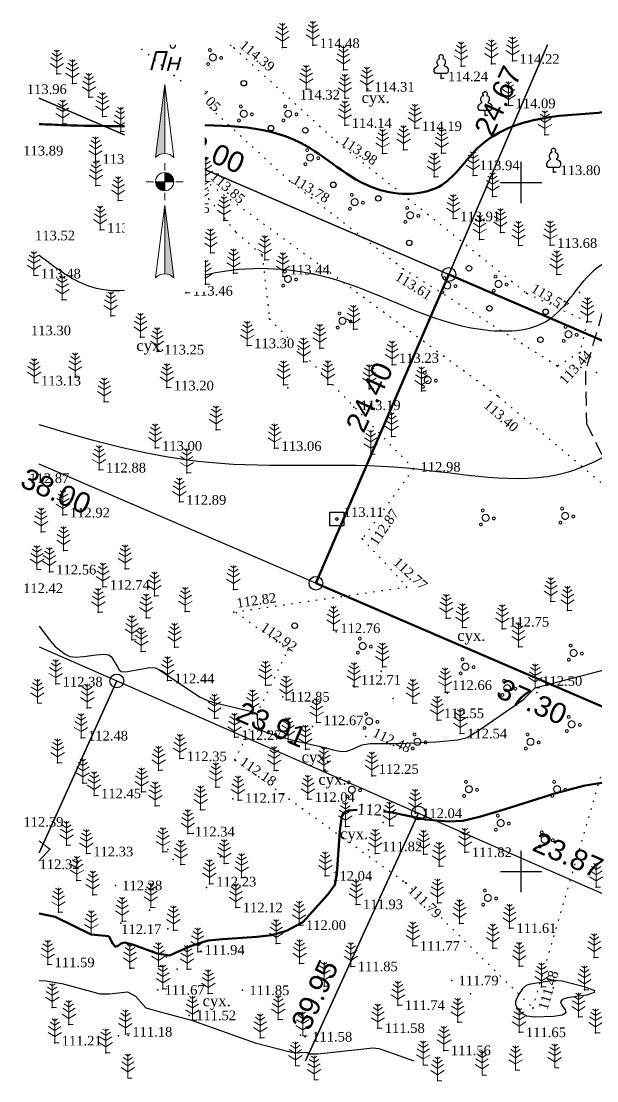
# Model space of a CAD drawing. Header units: millimetres. Extents: x 5405464 to 5405572, y 5524835 to 5524914.
# Drawn here: x 5405463.7 to 5405505.5, y 5524834.8 to 5524911.7 of the extents above; entities that cross this region are included whole.
import ezdxf
from ezdxf.enums import TextEntityAlignment as Align

# ---------------------------------------------------------------- set-up
doc = ezdxf.new("R2010")
doc.units = ezdxf.units.MM
doc.set_wipeout_variables(frame=1)
for name, pattern in [('DASHEDX2', [1.5, 1, -0.5]), ('HIDDEN', [0.5, 0, -0.5]), ('суцільна', [50, 50, 0])]:
    doc.linetypes.add(name, pattern=pattern)
for name, color, linetype, lineweight in [('#Лист (текст_ПН)', 250, 'Continuous', 0), ('#Штамп', 250, 'Continuous', 0), ('11900000', 1, 'Continuous', 30), ('Контур', 7, 'HIDDEN', 30), ('рельеф', 7, 'Continuous', 0), ('ТОЧКИ', 7, 'Continuous', 30), ('усл. знак', 7, 'суцільна', 20)]:
    doc.layers.add(name, color=color, linetype=linetype, lineweight=lineweight)
for name, color, linetype in [('SC007', 7, 'Continuous'), ('вис_1_1', 170, 'Continuous'), ('горизонт_1', 12, 'Continuous'), ('горизонтали', 42, 'Continuous'), ('дороги', 7, 'Continuous'), ('Ділянки_Межі', 10, 'Continuous'), ('надписи', 7, 'Continuous'), ('отметки', 7, 'Continuous'), ('промеры', 185, 'Continuous'), ('Растительность', 7, 'Continuous')]:
    doc.layers.add(name, color=color, linetype=linetype)
doc.styles.get("Standard").update_dxf_attribs({"font": 'arial.ttf'})
doc.styles.add('times', font='times.ttf')
doc.styles.add('Мой_Топо', font='isocpeui.ttf')
doc.linetypes.add('канава 0', pattern='A,0.9,0,["|",Standard,S=0.25,R=0,X=0,Y=0],0.1', length=1)

# ---------------------------------------------------------------- blocks, each defined once
blk = doc.blocks.new('A$C2ACB5305')
at = {"layer": 'Растительность'}
blk.add_lwpolyline([(0.2, 0), (0.2, 0), (0, 0), (0, 0.35), (-0.4, 0.35), (-0.5, 0.5), (-0.5, 0.65), (-0.4, 0.8), (-0.3, 0.9), (-0.2, 0.95), (-0.25, 1), (-0.3, 1.1), (-0.3, 1.25), (-0.25, 1.35), (-0.15, 1.45), (-0.1, 1.45), (-0.15, 1.55), (-0.15, 1.65), (-0.05, 1.75), (0.05, 1.75), (0.15, 1.65), (0.15, 1.55), (0.1, 1.45), (0.25, 1.4), (0.3, 1.3), (0.3, 1.1), (0.25, 1), (0.2, 0.95), (0.4, 0.85), (0.5, 0.7), (0.5, 0.5), (0.45, 0.4), (0.4, 0.35), (0, 0.35)], dxfattribs=at)
blk = doc.blocks.new('A$C51FE15A3')
at = {"layer": 'Растительность', "color": 94, "lineweight": 0}
for points in [[(-0.201, 1.726), (0, 1.584), (0.201, 1.726)], [(0, 1.75), (0, 0), (0.319, 0)], [(-0.447, 1.172), (0, 0.895), (0.447, 1.172)], [(-0.343, 1.489), (0, 1.267), (0.343, 1.489)], [(-0.493, 0.753), (0, 0.444), (0.493, 0.753)]]:
    blk.add_lwpolyline(points, dxfattribs=at)
blk = doc.blocks.new('A$C72385B22')
at = {"layer": 'усл. знак'}
for centre, radius in [((0, 0), 0.625), ((-0.02, 1.49), 0.25), ((-1.29, -0.64), 0.25), ((1.28, -0.76), 0.25)]:
    blk.add_circle(centre, radius, dxfattribs=at)
blk = doc.blocks.new('SYMBOL902')
at = {"layer": 'SC007'}
blk.add_lwpolyline([(-1.25, -1.25), (-1.25, 1.25), (1.25, 1.25), (1.25, -1.25)], close=True, dxfattribs=at)
blk.add_circle((0, 0), 0.25, dxfattribs=at)
blk = doc.blocks.new('*U6')
at = {"color": 0}
for points in [[(-0.113, 0), (-0.109, -0.029), (-0.097, -0.056)], [(-0.113, 0), (-0.097, -0.056), (0, 0)], [(-0.097, -0.056), (0, -0.113), (0, 0)], [(-0.097, -0.056), (-0.08, -0.08), (-0.056, -0.097)], [(-0.097, -0.056), (-0.056, -0.097), (0, -0.113)], [(-0.056, -0.097), (-0.029, -0.109), (0, -0.113)]]:
    blk.add_solid(points, dxfattribs=at)
blk = doc.blocks.new('*U7')
at = {"color": 0}
for points in [[(0, 0), (0.097, 0.056), (0, 0.113)], [(0.097, 0.056), (0.029, 0.109), (0, 0.113)], [(0, 0), (0.113, 0), (0.097, 0.056)], [(0.097, 0.056), (0.056, 0.097), (0.029, 0.109)], [(0.097, 0.056), (0.08, 0.08), (0.056, 0.097)], [(0.113, 0), (0.109, 0.029), (0.097, 0.056)]]:
    blk.add_solid(points, dxfattribs=at)
blk = doc.blocks.new('*U8')
at = {"color": 0}
for points in [[(0, -1.136), (0.021, -1.138), (0, -0.288)], [(0.021, -1.138), (0.042, -1.142), (0, -0.288)], [(0.042, -1.142), (0.062, -1.15), (0, -0.288)], [(0.062, -1.15), (0.081, -1.16), (0, -0.288)], [(0.081, -1.16), (0.098, -1.173), (0, -0.288)], [(0.098, -1.173), (0.113, -1.188), (0, -0.288)]]:
    blk.add_solid(points, dxfattribs=at)
blk = doc.blocks.new('*U9')
at = {"color": 0}
for points in [[(-0.113, 0.297), (-0.098, 0.312), (0, 1.197)], [(-0.098, 0.312), (-0.081, 0.325), (0, 1.197)], [(-0.081, 0.325), (-0.062, 0.335), (0, 1.197)], [(-0.062, 0.335), (-0.042, 0.343), (0, 1.197)], [(-0.042, 0.343), (-0.021, 0.347), (0, 1.197)], [(-0.021, 0.347), (0, 0.349), (0, 1.197)]]:
    blk.add_solid(points, dxfattribs=at)
blk = doc.blocks.new('#Північ')
at = {"color": 7}
blk.add_wipeout([(-2.901, 10.635), (2.901, 10.635), (2.901, -7.981), (-2.901, -7.981)], dxfattribs=at).dxf.layer = '#Лист (текст_ПН)'
at = {"layer": '#Лист (текст_ПН)'}
for p, q in [((-0.663, 1.748), (0, 7.043)), ((0, 7.043), (0, 2.052)), ((0, 7.043), (0.663, 1.748)), ((0, 1.337), (0, 0.807)), ((-1.337, 0), (-0.807, 0)), ((-0.662, 0), (0.662, 0)), ((0, 0.662), (0, -0.662)), ((1.337, 0), (0.807, 0)), ((0, -1.337), (0, -0.807)), ((-0.663, -6.99), (0, -1.695)), ((0, -1.695), (0.663, -6.99)), ((0, -1.695), (0, -6.686))]:
    blk.add_line(p, q, dxfattribs=at)
at = {"layer": '#Лист (текст_ПН)', "flags": 128}
for points in [[(0, 7.043), (-0.663, 1.748, -0.218585), (0, 2.052)], [(0, 0), (-0.662, 0, 0.414214), (0, -0.662)]]:
    blk.add_lwpolyline(points, format="xyb", close=True, dxfattribs=at)
at = {"layer": '#Лист (текст_ПН)'}
blk.add_circle((0, 0), 0.662, dxfattribs=at)
for centre in [(0, 1.178), (0, -7.56)]:
    blk.add_arc(centre, 0.874, 40.67981, 139.32019, dxfattribs=at)
at = {"layer": '#Лист (текст_ПН)', "xscale": 5.883850111352785, "yscale": 5.883850111352785, "zscale": 5.883850111352785}
for name in ['*U9', '*U6', '*U7', '*U8']:
    blk.add_blockref(name, (0, 0), dxfattribs=at)
at = {"layer": '#Лист (текст_ПН)', "style": 'Мой_Топо'}
blk.add_text('Пн', height=1.4, dxfattribs=at).set_placement((-1.217, 8.077))

msp = doc.modelspace()

# ---------------------------------------------------------------- linework, layer by layer
at = {"layer": '11900000', "color": 7}
for points in [[(5405500, 5524898.5, 0), (5405500, 5524901.5, 0)], [(5405500, 5524898.5, 0), (5405500, 5524901.5, 0)], [(5405498.5, 5524900, 0), (5405501.5, 5524900, 0)], [(5405498.5, 5524900, 0), (5405501.5, 5524900, 0)], [(5405500, 5524848.5, 0), (5405500, 5524851.5, 0)], [(5405500, 5524848.5, 0), (5405500, 5524851.5, 0)], [(5405498.5, 5524850, 0), (5405501.5, 5524850, 0)], [(5405498.5, 5524850, 0), (5405501.5, 5524850, 0)]]:
    msp.add_polyline3d(points, dxfattribs=at)
at = {"layer": 'вис_1_1', "color": 7}
for p in [(5405486.57, 5524867.39, 112.87), (5405483.07, 5524866.06, 112.92), (5405489.85, 5524864.54, 112.81), (5405487.8, 5524863.47, 112.78), (5405482.69, 5524862.68, 112.85), (5405490.7, 5524862.56, 112.73), (5405494.63, 5524862.94, 112.69), (5405501.15, 5524862.99, 112.49), (5405493.92, 5524861.44, 112.65), (5405484.85, 5524860.51, 112.69), (5405483.28, 5524859.41, 112.48), (5405495.58, 5524860.01, 112.54), (5405479.22, 5524858.09, 112.18), (5405482.24, 5524857.32, 112.19), (5405485.74, 5524857.38, 112.26), (5405489.22, 5524856.94, 112.34), (5405479.06, 5524855.27, 112.26), (5405484.48, 5524855.26, 112.11), (5405492.31, 5524854.22, 112.04), (5405489.99, 5524853.56, 111.88), (5405476.19, 5524852.75, 112.4), (5405474.34, 5524851.6, 112.36), (5405478.17, 5524851.05, 112.38), (5405488.93, 5524851.56, 111.9), (5405492.91, 5524851.25, 111.73), (5405495.92, 5524851.39, 111.82), (5405474.75, 5524850.86, 112.38), (5405494.04, 5524850.38, 111.65), (5405479.71, 5524849.55, 112.29), (5405485.78, 5524849.68, 112.04), (5405470.54, 5524848.98, 112.28), (5405477.15, 5524848.84, 112.3), (5405491.62, 5524849.17, 111.79), (5405505.45, 5524848.86, 111.61), (5405473.03, 5524847.19, 112.14), (5405479.29, 5524847.38, 112.12), (5405488.02, 5524847.61, 111.93), (5405493.92, 5524847.72, 111.79), (5405470.94, 5524846.24, 112.18), (5405474.36, 5524845.82, 112.11), (5405483.88, 5524846.1, 112), (5405495.53, 5524846.21, 111.83), (5405499.16, 5524845.88, 111.61), (5405482.22, 5524844.77, 111.97), (5405476.75, 5524844.2, 111.95), (5405492.15, 5524844.59, 111.77), (5405497.95, 5524844.44, 111.62), (5405474.25, 5524843.79, 112), (5405483.92, 5524843.31, 111.85), (5405505.31, 5524843.75, 111.56), (5405471.67, 5524842.97, 111.72), (5405475.02, 5524842.9, 111.91), (5405487.64, 5524843.1, 111.85), (5405499.86, 5524843.12, 111.59), (5405494.96, 5524842.08, 111.79), (5405473.62, 5524841.4, 111.67), (5405479.77, 5524841.37, 111.85), (5405485.69, 5524841.66, 111.81), (5405496.32, 5524841.12, 111.76), (5405501.49, 5524841.62, 111.48), (5405504.6, 5524841.4, 111.49), (5405491.06, 5524840.29, 111.74), (5405475.9, 5524839.55, 111.52), (5405500.86, 5524840.08, 111.38), (5405504.17, 5524839.44, 111.53), (5405482.37, 5524839.25, 111.69), (5405489.6, 5524838.63, 111.58), (5405495.4, 5524839.05, 111.7), (5405471.46, 5524838.09, 111.26), (5405481.06, 5524837.92, 111.55), (5405483.99, 5524838.12, 111.61), (5405484.33, 5524838, 111.58), (5405499.85, 5524838.32, 111.65), (5405505.41, 5524838.28, 111.54), (5405494.4, 5524837.01, 111.56)]:
    msp.add_point(p, dxfattribs=at)
at = {"layer": 'горизонт_1', "color": 32}
msp.add_polyline3d([(5405480.84, 5524861.432, 112.5), (5405480.87, 5524860.69, 112.5), (5405480.97, 5524860.43, 112.5), (5405481.23, 5524860.21, 112.5), (5405481.83, 5524859.98, 112.5), (5405483.48, 5524859.5, 112.5), (5405485.35, 5524859.08, 112.5), (5405486.46, 5524858.8, 112.5), (5405486.95, 5524858.71, 112.5), (5405487.34, 5524858.74, 112.5), (5405487.75, 5524858.88, 112.5), (5405488.45, 5524859.19, 112.5), (5405489.05, 5524859.29, 112.5), (5405491.14, 5524859.29, 112.5), (5405493.83, 5524859.41, 112.5), (5405495.4, 5524859.56, 112.5), (5405496.08, 5524859.72, 112.5), (5405496.91, 5524860.22, 112.5), (5405500.17, 5524862.49, 112.5), (5405501.03, 5524863.32, 112.5)], dxfattribs=at)
msp.add_polyline3d([(5405499.77, 5524840.03, 111.5), (5405499.62, 5524840.3, 111.5), (5405499.61, 5524840.58, 111.5), (5405499.76, 5524840.92, 111.5), (5405500.16, 5524841.52, 111.5), (5405500.4, 5524841.74, 111.5), (5405500.7, 5524841.84, 111.5), (5405501.6, 5524841.99, 111.5), (5405502.35, 5524842.11, 111.5), (5405502.98, 5524842.05, 111.5), (5405504.57, 5524841.64, 111.5), (5405505.32, 5524841.35, 111.5), (5405505.31, 5524841.22, 111.5), (5405504.77, 5524841.01, 111.5), (5405504.36, 5524840.98, 111.5), (5405503.38, 5524840.82, 111.5), (5405502.98, 5524840.69, 111.5), (5405502.87, 5524840.53, 111.5), (5405502.96, 5524840.29, 111.5), (5405503.21, 5524839.95, 111.5), (5405503.25, 5524839.73, 111.5), (5405503, 5524839.57, 111.5), (5405502.36, 5524839.47, 111.5), (5405501, 5524839.41, 111.5), (5405500.41, 5524839.49, 111.5), (5405500.08, 5524839.69, 111.5), (5405499.77, 5524840.03, 111.5)], close=True, dxfattribs=at)
at = {"layer": 'горизонтали', "color": 32}
for points in [[(5405465.017, 5524867.805, 112.5), (5405465.837, 5524866.712, 112.5), (5405466.177, 5524866.322, 112.5), (5405466.897, 5524865.762, 112.5), (5405467.227, 5524865.612, 112.5), (5405467.667, 5524865.552, 112.5), (5405468.227, 5524865.592, 112.5), (5405469.157, 5524865.732, 112.5), (5405469.687, 5524865.772, 112.5), (5405470.047, 5524865.732, 112.5), (5405470.247, 5524865.602, 112.5), (5405470.707, 5524864.852, 112.5), (5405470.807, 5524864.622, 112.5), (5405470.957, 5524864.512, 112.5), (5405471.267, 5524864.492, 112.5), (5405473.047, 5524864.812, 112.5), (5405473.427, 5524864.782, 112.5), (5405473.707, 5524864.662, 112.5), (5405476.147, 5524863.002, 112.5), (5405476.707, 5524862.652, 112.5), (5405477.227, 5524862.412, 112.5), (5405477.697, 5524862.262, 112.5), (5405480.347, 5524861.642, 112.5), (5405480.637, 5524861.542, 112.5), (5405480.84, 5524861.432, 112.5)], [(5405501.03, 5524863.32, 112.5), (5405508.457, 5524865.262, 112.5)], [(5405465.017, 5524842.079, 111.5), (5405465.507, 5524842.062, 111.5), (5405466.657, 5524841.852, 111.5), (5405468.817, 5524841.272, 111.5), (5405469.417, 5524841.102, 111.5), (5405470.107, 5524841.102, 111.5), (5405471.427, 5524841.252, 111.5), (5405471.997, 5524840.942, 111.5), (5405472.764, 5524840.094, 111.5)], [(5405472.764, 5524840.094, 111.5), (5405473.8, 5524839.81, 111.5), (5405476.07, 5524839.21, 111.5), (5405480.7, 5524837.56, 111.5), (5405483.24, 5524836.91, 111.5), (5405483.81, 5524836.84, 111.5), (5405484.06, 5524836.89, 111.5), (5405484.46, 5524836.85, 111.5), (5405484.62, 5524836.75, 111.5), (5405485.23, 5524836.76, 111.5), (5405488.14, 5524837.07, 111.5), (5405489.24, 5524837.2, 111.5), (5405489.67, 5524837.15, 111.5), (5405490.79, 5524836.77, 111.5), (5405492.221, 5524836.252, 111.5)]]:
    msp.add_polyline3d(points, dxfattribs=at)
at = {"layer": 'горизонтали', "color": 32, "lineweight": 50}
for points in [[(5405490.02, 5524854.357, 112), (5405490.51, 5524854.3, 112), (5405491.9, 5524854, 112), (5405493.07, 5524853.76, 112), (5405494.74, 5524853.62, 112), (5405495.76, 5524853.68, 112), (5405496.97, 5524853.95, 112), (5405498.85, 5524854.51, 112), (5405502.46, 5524855.65, 112), (5405504.53, 5524856.22, 112), (5405506, 5524856.46, 112), (5405506.61, 5524856.37, 112), (5405507.41, 5524856.04, 112), (5405507.94, 5524855.89, 112), (5405508.74, 5524855.9, 112), (5405510.8, 5524856.16, 112), (5405511.96, 5524856.3, 112), (5405513.84, 5524856.23, 112), (5405517.1, 5524856.11, 112), (5405522.37, 5524856.13, 112), (5405528.616, 5524856.21, 112), (5405528.616, 5524856.2, 112)], [(5405470.058, 5524845.296, 112), (5405470.36, 5524844.74, 112), (5405470.55, 5524844.53, 112), (5405470.72, 5524844.59, 112), (5405470.97, 5524844.76, 112), (5405471.24, 5524844.83, 112), (5405471.85, 5524844.68, 112), (5405473.57, 5524844.04, 112), (5405474.47, 5524843.9, 112), (5405476, 5524844.58, 112), (5405476.93, 5524844.88, 112), (5405477.3, 5524844.98, 112), (5405478.32, 5524845.09, 112), (5405480.82, 5524845.24, 112), (5405481.87, 5524845.37, 112), (5405482.96, 5524845.68, 112), (5405484.16, 5524846.31, 112), (5405485.98, 5524848.32, 112), (5405486.48, 5524849.02, 112), (5405486.63, 5524849.83, 112), (5405486.84, 5524852.95, 112), (5405486.99, 5524854.01, 112), (5405487.15, 5524854.28, 112), (5405487.48, 5524854.41, 112), (5405488.09, 5524854.46, 112)], [(5405465.017, 5524846.952, 112), (5405466.167, 5524846.692, 112), (5405468.797, 5524845.412, 112), (5405470.058, 5524845.296, 112)]]:
    msp.add_polyline3d(points, dxfattribs=at)
msp.add_open_spline([(5405527.495, 5524901.146), (5405526.248, 5524901.464), (5405524.159, 5524902.02), (5405521.237, 5524902.101), (5405517.005, 5524902.19), (5405514.689, 5524907.329), (5405509.989, 5524906.658), (5405506.812, 5524904.913), (5405502.087, 5524905.078), (5405497.049, 5524903.519), (5405494.428, 5524899.014), (5405488.528, 5524899.028), (5405483.602, 5524904.357), (5405475.07, 5524904.101), (5405468.831, 5524904.071), (5405465.632, 5524904.22), (5405465.017, 5524904.251)], degree=3, knots=[196.40681, 196.40681, 196.40681, 196.40681, 200.230739, 202.823923, 205.243831, 212.423165, 215.395728, 218.258995, 223.252411, 229.279318, 232.992538, 237.766943, 244.213134, 253.624228, 261.428369, 263.281257, 263.281257, 263.281257, 263.281257], dxfattribs=at)
at = {"layer": 'горизонтали', "color": 32}
for points, knots in [([(5405465.017, 5524894.74), (5405466.183, 5524893.857), (5405470.041, 5524890.807), (5405477.912, 5524894.346), (5405487.765, 5524893.352), (5405494.628, 5524888.993), (5405502.439, 5524889.215), (5405504.562, 5524893.563), (5405508.71, 5524895.669), (5405514.135, 5524895.596), (5405520.051, 5524893.253), (5405525.711, 5524898.003), (5405534.805, 5524893.237), (5405542.162, 5524892.42), (5405547.382, 5524891.449), (5405547.761, 5524891.375)], [64.479262, 64.479262, 64.479262, 64.479262, 68.695045, 78.614199, 86.783744, 97.871674, 102.815261, 107.548903, 110.976626, 116.23534, 123.592332, 128.146341, 135.872297, 150.444107, 151.5846, 151.5846, 151.5846, 151.5846]), ([(5405547.761, 5524880.295), (5405545.501, 5524882.059), (5405540.39, 5524885.586), (5405530.532, 5524888.902), (5405519.961, 5524888.451), (5405511.123, 5524883.841), (5405503.061, 5524877.143), (5405490.607, 5524880.098), (5405477.842, 5524878.802), (5405469.098, 5524881.175), (5405465.017, 5524882.418)], [170.908598, 170.908598, 170.908598, 170.908598, 179.461812, 189.669355, 201.545098, 209.892608, 219.526566, 231.106647, 245.459521, 258.104256, 258.104256, 258.104256, 258.104256])]:
    msp.add_open_spline(points, degree=3, knots=knots, dxfattribs=at)
at = {"layer": 'дороги', "color": 7, "linetype": 'DASHEDX2', "elevation": 113.35}
msp.add_lwpolyline([(5405506.722, 5524893.432), (5405504.665, 5524886.322), (5405504.745, 5524882.505), (5405506.702, 5524878.564), (5405516.111, 5524869.594), (5405523.468, 5524863.131), (5405529.301, 5524855.352)], dxfattribs=at)
at = {"layer": 'Ділянки_Межі'}
for points in [[(5405501.928, 5524910.005), (5405494.751, 5524893.33), (5405465.017, 5524906.126)], [(5405518.176, 5524910.005), (5405539.966, 5524900.465), (5405529.656, 5524878.309), (5405494.751, 5524893.33)], [(5405494.751, 5524893.33), (5405501.928, 5524910.005)], [(5405465.017, 5524906.126), (5405494.751, 5524893.33), (5405485.105, 5524870.917), (5405465.017, 5524879.562)], [(5405465.017, 5524866.293), (5405470.648, 5524863.828), (5405465.017, 5524851.345)], [(5405465.017, 5524851.345), (5405470.648, 5524863.828), (5405492.553, 5524854.238), (5405484.353, 5524836.252)], [(5405484.353, 5524836.252), (5405492.553, 5524854.238), (5405514.421, 5524844.664), (5405510.603, 5524836.252)]]:
    msp.add_lwpolyline(points, dxfattribs=at)
at = {"layer": 'Ділянки_Межі', "lineweight": 50}
msp.add_lwpolyline([(5405485.105, 5524870.917), (5405494.751, 5524893.33), (5405529.656, 5524878.309), (5405519.369, 5524856.172)], close=True, dxfattribs=at)
at = {"layer": 'Ділянки_Межі', "lineweight": 25}
msp.add_lwpolyline([(5405465.017, 5524866.293), (5405470.648, 5524863.828), (5405492.553, 5524854.238), (5405514.421, 5524844.664), (5405510.603, 5524836.252)], dxfattribs=at)
at = {"layer": 'Контур', "color": 7, "linetype": 'HIDDEN'}
for points, elevation in [([(5405478.883, 5524910.005), (5405479.143, 5524909.781)], 113.339), ([(5405479.143, 5524909.781), (5405479.143, 5524909.781), (5405486.624, 5524902.96), (5405500.397, 5524891.973), (5405504.773, 5524889.922), (5405504.283, 5524887.655)], 114.045), ([(5405504.283, 5524887.655), (5405502.637, 5524886.68), (5405491.469, 5524893.717), (5405483.207, 5524900.101), (5405475.316, 5524907.356)], 113.339), ([(5405528.108, 5524853.719), (5405520.386, 5524864.573), (5405513.893, 5524870.316), (5405506.249, 5524877.846), (5405498.3, 5524884.518), (5405477.1, 5524900.076)], 111.795), ([(5405477.228, 5524900.076), (5405477.305, 5524898.823), (5405479.288, 5524896.413), (5405481.195, 5524894.74)], 111.795), ([(5405481.195, 5524894.74), (5405481.737, 5524890.103), (5405492.202, 5524879.22), (5405488.469, 5524874.147), (5405491.737, 5524870.627), (5405479.282, 5524868.823), (5405483.07, 5524866.06), (5405483.07, 5524866.06)], 113.515), ([(5405479.22, 5524858.09), (5405483.07, 5524866.06)], 111.18), ([(5405479.22, 5524858.09), (5405491.62, 5524849.17)], 111.18), ([(5405500.86, 5524840.08), (5405505.92, 5524857.36)], 110.38), ([(5405491.62, 5524849.17), (5405500.86, 5524840.08)], 110.79)]:
    msp.add_lwpolyline(points, dxfattribs=dict(at, elevation=elevation))
at = {"layer": 'отметки', "color": 7}
for p in [(5405479.143, 5524909.781, 114.391), (5405482.668, 5524909.817, 114.498), (5405484.877, 5524909.966, 114.481), (5405497.839, 5524908.624, 114.25), (5405499.387, 5524908.83, 114.219), (5405466.292, 5524907.898, 114.122), (5405487.099, 5524908.182, 114.398), (5405495.644, 5524908.459, 114.226), (5405467.424, 5524907.191, 114.126), (5405475.316, 5524907.356, 114.161), (5405494.195, 5524907.558, 114.244), (5405475.404, 5524906.96, 114.045), (5405484.402, 5524906.773, 114.323), (5405488.8, 5524906.66, 114.316), (5405488.863, 5524906.804, 114.314), (5405468.621, 5524906.196, 114.19), (5405487.205, 5524906.12, 114.305), (5405499.096, 5524905.597, 114.092), (5405469.6, 5524904.79, 114), (5405497.382, 5524904.872, 114.06), (5405466.72, 5524904.261, 114.004), (5405487.205, 5524904.175, 114.139), (5405470.93, 5524903.72, 114), (5405492.296, 5524903.948, 114.19), (5405501.73, 5524903.471, 113.95), (5405486.624, 5524902.96, 113.984), (5405489.945, 5524902.116, 114.146), (5405491.465, 5524902.39, 114.125), (5405494.23, 5524902.127, 114.078), (5405469.102, 5524901.562, 113.878), (5405493.678, 5524900.417, 114.029), (5405496.508, 5524900.509, 113.945), (5405502.356, 5524900.748, 113.8), (5405469.134, 5524899.79, 113.893), (5405472.24, 5524899.78, 113.93), (5405477.1, 5524900.076, 113.848), (5405483.207, 5524900.101, 113.784), (5405470.747, 5524898.7, 113.865), (5405497.923, 5524898.984, 113.87), (5405476.81, 5524898.46, 113.81), (5405473.99, 5524897.65, 113.85), (5405478.424, 5524897.247, 113.732), (5405495.074, 5524897.393, 113.908), (5405469.439, 5524896.57, 113.694), (5405498.501, 5524896.377, 113.808), (5405496.988, 5524895.875, 113.832), (5405477.44, 5524894.9, 113.67), (5405499.811, 5524895.44, 113.72), (5405502.121, 5524895.463, 113.678), (5405481.195, 5524894.74, 113.515), (5405481.39, 5524894.4, 113.55), (5405479.12, 5524893.43, 113.57), (5405491.469, 5524893.717, 113.615), (5405502.585, 5524893.329, 113.647), (5405477.08, 5524892.63, 113.53), (5405482.7, 5524893.18, 113.44), (5405475.662, 5524892.001, 113.459), (5405500.397, 5524891.973, 113.575), (5405504.231, 5524892.032, 113.499), (5405466.689, 5524891.481, 113.444), (5405470.209, 5524890.323, 113.385), (5405481.737, 5524890.103, 113.269), (5405487.82, 5524889.36, 113.28), (5405504.773, 5524889.922, 113.414), (5405472.368, 5524888.777, 113.257), (5405480.121, 5524888.18, 113.297), (5405485.38, 5524887.97, 113.27), (5405473.577, 5524887.728, 113.249), (5405504.283, 5524887.655, 113.339), (5405484.208, 5524886.992, 113.257), (5405490.63, 5524886.76, 113.23), (5405502.637, 5524886.68, 113.438), (5405467.624, 5524885.883, 113.235), (5405505.467, 5524886.217, 113.226), (5405474.284, 5524885.116, 113.199), (5405482.759, 5524885.313, 113.131), (5405483.067, 5524885.111, 113.189), (5405485.975, 5524885.333, 113.265), (5405488.98, 5524885.04, 113.15), (5405492.78, 5524884.88, 113.17), (5405469.74, 5524884.082, 113.133), (5405498.3, 5524884.518, 114.253), (5405487.845, 5524883.689, 113.193), (5405477.855, 5524882.054, 113.116), (5405490.595, 5524881.569, 113.084), (5405473.434, 5524880.742, 113.004), (5405482.103, 5524880.727, 113.062), (5405489.079, 5524880.289, 113.03), (5405469.359, 5524879.155, 112.885), (5405475.721, 5524878.94, 112.938), (5405492.202, 5524879.22, 112.975), (5405475.187, 5524876.815, 112.891), (5405466.74, 5524875.893, 112.92), (5405465.151, 5524874.646, 112.863), (5405488.469, 5524874.147, 112.868), (5405466.775, 5524873.291, 112.844), (5405465.751, 5524871.756, 112.563), (5405471.244, 5524871.955, 112.897), (5405469.638, 5524870.645, 112.736), (5405479.109, 5524870.456, 112.852), (5405491.673, 5524870.627, 112.772), (5405473.38, 5524870, 112.786), (5405502.16, 5524869.59, 112.78), (5405469.305, 5524868.815, 112.717), (5405475.622, 5524868.871, 112.839), (5405479.154, 5524868.823, 112.816), (5405503.37, 5524868.95, 112.74), (5405472.776, 5524868.408, 112.742), (5405494.57, 5524868.38, 112.79), (5405486.377, 5524867.5, 112.76), (5405495.74, 5524867.7, 112.76), (5405498.63, 5524867.62, 112.75), (5405471.74, 5524866.82, 112.551), (5405499.81, 5524866.31, 112.77), (5405472.426, 5524865.965, 112.559), (5405474.841, 5524866.268, 112.894), (5405489.93, 5524864.85, 112.74), (5405466.214, 5524863.621, 112.381), (5405474.329, 5524863.855, 112.441), (5405481.435, 5524863.514, 112.738), (5405487.87, 5524863.41, 112.71), (5405501.03, 5524863.32, 112.5), (5405482.951, 5524862.457, 112.725), (5405494.48, 5524863.02, 112.66), (5405468.502, 5524861.877, 112.406), (5405492.15, 5524862.21, 112.68), (5405477.738, 5524861.126, 112.368), (5405480.501, 5524861.442, 112.482), (5405493.9, 5524860.98, 112.55), (5405485.152, 5524860.813, 112.667), (5405468.054, 5524859.702, 112.482), (5405479.196, 5524859.745, 112.273), (5405483.082, 5524859.426, 112.421), (5405488.731, 5524859.792, 112.484), (5405484.343, 5524858.872, 112.357), (5405466.35, 5524857.872, 112.425), (5405475.225, 5524858.203, 112.346), (5405473.679, 5524857.349, 112.358), (5405482.07, 5524857.32, 112.14), (5405485.684, 5524857.273, 112.256), (5405468.183, 5524856.414, 112.422), (5405489.16, 5524856.93, 112.25), (5405472.449, 5524855.77, 112.465), (5405477.833, 5524856.123, 112.245), (5405468.999, 5524855.508, 112.451), (5405473.44, 5524854.753, 112.44), (5405479.452, 5524855.181, 112.17), (5405484.522, 5524855.246, 112.041), (5405476.731, 5524854.458, 112.392), (5405487.24, 5524853.27, 111.88), (5405490.45, 5524853.31, 111.92), (5405475.804, 5524852.74, 112.339), (5405466.999, 5524851.9, 112.378), (5405465.786, 5524851.619, 112.313), (5405468.438, 5524851.292, 112.328), (5405473.997, 5524851.426, 112.318), (5405489.41, 5524851.31, 111.82), (5405475.293, 5524850.51, 112.256), (5405478.45, 5524850.571, 112.277), (5405467.751, 5524849.348, 112.317), (5405477.369, 5524849.11, 112.228), (5405468.902, 5524848.291, 112.341), (5405473.119, 5524847.391, 112.157), (5405466.405, 5524847.047, 112.05), (5405471.036, 5524846.389, 112.165), (5405474.754, 5524845.745, 112.017), (5405468.794, 5524845.404, 112), (5405476.524, 5524844.158, 111.943), (5405465.629, 5524843.247, 111.587), (5405471.603, 5524842.976, 111.681), (5405473.664, 5524843.094, 111.757), (5405475.748, 5524842.902, 111.854), (5405473.994, 5524841.472, 111.685), (5405477.291, 5524841.129, 111.705), (5405465.96, 5524840.112, 111.354), (5405467.167, 5524838.889, 111.297), (5405476.133, 5524839.195, 111.336), (5405470.76, 5524838.054, 111.175), (5405471.272, 5524838.211, 111.175), (5405466.145, 5524837.563, 111.211), (5405469.839, 5524836.832, 111.085)]:
    msp.add_point(p, dxfattribs=at)
at = {"layer": 'Растительность', "color": 7}
for centre in [(5405479.87, 5524907.214), (5405481.84, 5524903.949), (5405484.339, 5524903.791), (5405486.364, 5524899.839), (5405489.63, 5524898.849), (5405491.877, 5524895.624), (5405496.215, 5524893.779), (5405497.702, 5524890.87), (5405501.783, 5524890.618), (5405501.404, 5524888.594), (5405483.563, 5524867.833)]:
    msp.add_circle(centre, 0.2, dxfattribs=at)
at = {"layer": 'рельеф', "color": 7, "linetype": 'канава 0', "ltscale": 0.4, "elevation": 112.39}
msp.add_lwpolyline([(5405465.017, 5524850.763), (5405465.786, 5524851.619), (5405465.017, 5524852.215)], dxfattribs=at)
at = {"layer": 'ТОЧКИ'}
for centre in [(5405494.751, 5524893.33, 107.24), (5405485.105, 5524870.917), (5405470.648, 5524863.828), (5405492.553, 5524854.238)]:
    msp.add_circle(centre, 0.5, dxfattribs=at)

# ---------------------------------------------------------------- block references
at = {"layer": 'отметки', "color": 7, "xscale": 0.400000000372529, "yscale": 0.400000000372529, "zscale": 0.400000000372529}
msp.add_blockref('SYMBOL902', (5405486.62, 5524875.58, 113.11), dxfattribs=at)
at = {"layer": 'Растительность', "color": 7}
for name, p in [('A$C51FE15A3', (5405484.877, 5524909.966, 114.481)), ('A$C51FE15A3', (5405482.668, 5524909.817, 114.498)), ('A$C51FE15A3', (5405495.644, 5524908.459, 114.226)), ('A$C51FE15A3', (5405497.839, 5524908.624, 114.25)), ('A$C51FE15A3', (5405499.387, 5524908.83, 114.219)), ('A$C51FE15A3', (5405466.292, 5524907.898, 114.122)), ('A$C51FE15A3', (5405487.099, 5524908.182, 114.398)), ('A$C51FE15A3', (5405467.424, 5524907.191, 114.126)), ('A$C51FE15A3', (5405475.404, 5524906.96, 114.045)), ('A$C2ACB5305', (5405494.195, 5524907.558, 114.244)), ('A$C51FE15A3', (5405468.621, 5524906.196, 114.19)), ('A$C51FE15A3', (5405484.402, 5524906.773, 114.323)), ('A$C51FE15A3', (5405487.205, 5524906.12, 114.305)), ('A$C51FE15A3', (5405488.8, 5524906.66, 114.316)), ('A$C51FE15A3', (5405499.096, 5524905.597, 114.092)), ('A$C51FE15A3', (5405469.6, 5524904.79, 114)), ('A$C2ACB5305', (5405497.382, 5524904.872, 114.06)), ('A$C51FE15A3', (5405466.72, 5524904.261, 114.004)), ('A$C51FE15A3', (5405487.205, 5524904.175, 114.139)), ('A$C51FE15A3', (5405492.296, 5524903.948, 114.19)), ('A$C51FE15A3', (5405470.93, 5524903.72, 114)), ('A$C51FE15A3', (5405501.73, 5524903.471, 113.95)), ('A$C51FE15A3', (5405491.465, 5524902.39, 114.125)), ('A$C51FE15A3', (5405469.102, 5524901.562, 113.878)), ('A$C51FE15A3', (5405489.945, 5524902.116, 114.146)), ('A$C51FE15A3', (5405494.23, 5524902.127, 114.078)), ('A$C2ACB5305', (5405502.356, 5524900.748, 113.8)), ('A$C51FE15A3', (5405477.1, 5524900.076, 111.795)), ('A$C51FE15A3', (5405493.678, 5524900.417, 114.029)), ('A$C51FE15A3', (5405496.508, 5524900.509, 113.945)), ('A$C51FE15A3', (5405469.134, 5524899.79, 113.893)), ('A$C51FE15A3', (5405472.24, 5524899.78, 113.93)), ('A$C51FE15A3', (5405470.747, 5524898.7, 113.865)), ('A$C51FE15A3', (5405476.81, 5524898.46, 113.81)), ('A$C51FE15A3', (5405497.923, 5524898.984, 113.87)), ('A$C51FE15A3', (5405473.99, 5524897.65, 113.85)), ('A$C51FE15A3', (5405478.424, 5524897.247, 113.732)), ('A$C51FE15A3', (5405495.074, 5524897.393, 113.908)), ('A$C51FE15A3', (5405469.439, 5524896.57, 113.694)), ('A$C51FE15A3', (5405498.501, 5524896.377, 113.808)), ('A$C51FE15A3', (5405496.988, 5524895.875, 113.832)), ('A$C51FE15A3', (5405499.811, 5524895.44, 113.72)), ('A$C51FE15A3', (5405502.121, 5524895.463, 113.678)), ('A$C51FE15A3', (5405477.44, 5524894.9, 113.67)), ('A$C51FE15A3', (5405481.39, 5524894.4, 113.55)), ('A$C51FE15A3', (5405464.631, 5524893.245, 113.483)), ('A$C51FE15A3', (5405479.12, 5524893.43, 113.57)), ('A$C51FE15A3', (5405482.7, 5524893.18, 113.44)), ('A$C51FE15A3', (5405502.585, 5524893.329, 113.647)), ('A$C51FE15A3', (5405477.08, 5524892.63, 113.53)), ('A$C51FE15A3', (5405466.689, 5524891.481, 113.444)), ('A$C51FE15A3', (5405475.662, 5524892.001, 113.459)), ('A$C51FE15A3', (5405470.209, 5524890.323, 113.385)), ('A$C51FE15A3', (5405487.82, 5524889.36, 113.28)), ('A$C51FE15A3', (5405504.811, 5524889.904, 114.045)), ('A$C51FE15A3', (5405472.368, 5524888.777, 113.257)), ('A$C51FE15A3', (5405473.577, 5524887.728, 113.249)), ('A$C51FE15A3', (5405480.121, 5524888.18, 113.297)), ('A$C51FE15A3', (5405485.38, 5524887.97, 113.27)), ('A$C51FE15A3', (5405484.208, 5524886.992, 113.257)), ('A$C51FE15A3', (5405490.63, 5524886.76, 113.23)), ('A$C51FE15A3', (5405464.645, 5524885.475, 113.127)), ('A$C51FE15A3', (5405467.624, 5524885.883, 113.235)), ('A$C51FE15A3', (5405482.759, 5524885.313, 113.131)), ('A$C51FE15A3', (5405485.975, 5524885.333, 113.265)), ('A$C51FE15A3', (5405474.284, 5524885.116, 113.199)), ('A$C51FE15A3', (5405488.98, 5524885.04, 113.15)), ('A$C51FE15A3', (5405492.78, 5524884.88, 113.17)), ('A$C51FE15A3', (5405469.74, 5524884.082, 113.133)), ('A$C51FE15A3', (5405477.855, 5524882.054, 113.116)), ('A$C51FE15A3', (5405490.595, 5524881.569, 113.084)), ('A$C51FE15A3', (5405473.434, 5524880.742, 113.004)), ('A$C51FE15A3', (5405482.103, 5524880.727, 113.062)), ('A$C51FE15A3', (5405489.079, 5524880.289, 113.03)), ('A$C51FE15A3', (5405469.359, 5524879.155, 112.885)), ('A$C51FE15A3', (5405475.721, 5524878.94, 112.938)), ('A$C51FE15A3', (5405475.187, 5524876.815, 112.891)), ('A$C51FE15A3', (5405466.74, 5524875.893, 112.92)), ('A$C51FE15A3', (5405465.151, 5524874.646, 112.863)), ('A$C51FE15A3', (5405466.775, 5524873.291, 112.844)), ('A$C51FE15A3', (5405464.848, 5524871.91, 112.578)), ('A$C51FE15A3', (5405465.751, 5524871.756, 112.563)), ('A$C51FE15A3', (5405471.244, 5524871.955, 112.897)), ('A$C51FE15A3', (5405469.638, 5524870.645, 112.736)), ('A$C51FE15A3', (5405473.38, 5524870, 112.786)), ('A$C51FE15A3', (5405479.109, 5524870.456, 112.852)), ('A$C51FE15A3', (5405502.16, 5524869.59, 112.78)), ('A$C51FE15A3', (5405469.305, 5524868.815, 112.717)), ('A$C51FE15A3', (5405472.776, 5524868.408, 112.742)), ('A$C51FE15A3', (5405475.622, 5524868.871, 112.839)), ('A$C51FE15A3', (5405494.57, 5524868.38, 112.79)), ('A$C51FE15A3', (5405503.37, 5524868.95, 112.74)), ('A$C51FE15A3', (5405495.74, 5524867.7, 112.76)), ('A$C51FE15A3', (5405498.63, 5524867.62, 112.75)), ('A$C51FE15A3', (5405486.377, 5524867.5, 112.76)), ('A$C51FE15A3', (5405471.74, 5524866.82, 112.551)), ('A$C51FE15A3', (5405474.841, 5524866.268, 112.894)), ('A$C51FE15A3', (5405499.81, 5524866.31, 112.77)), ('A$C51FE15A3', (5405472.426, 5524865.965, 112.559)), ('A$C51FE15A3', (5405489.93, 5524864.85, 112.74)), ('A$C51FE15A3', (5405474.329, 5524863.855, 112.441)), ('A$C51FE15A3', (5405466.214, 5524863.621, 112.381)), ('A$C51FE15A3', (5405481.435, 5524863.514, 112.738)), ('A$C51FE15A3', (5405487.87, 5524863.41, 112.71)), ('A$C51FE15A3', (5405494.48, 5524863.02, 112.66)), ('A$C51FE15A3', (5405501.03, 5524863.32, 112.5)), ('A$C51FE15A3', (5405482.951, 5524862.457, 112.725)), ('A$C51FE15A3', (5405464.878, 5524862.202, 112.494)), ('A$C51FE15A3', (5405468.502, 5524861.877, 112.406)), ('A$C51FE15A3', (5405492.15, 5524862.21, 112.68)), ('A$C51FE15A3', (5405477.738, 5524861.126, 112.368)), ('A$C51FE15A3', (5405480.501, 5524861.442, 112.482)), ('A$C51FE15A3', (5405485.152, 5524860.813, 112.667)), ('A$C51FE15A3', (5405493.9, 5524860.98, 112.55)), ('A$C51FE15A3', (5405495.58, 5524860.01, 111.54)), ('A$C51FE15A3', (5405468.054, 5524859.702, 112.482)), ('A$C51FE15A3', (5405479.196, 5524859.745, 112.273)), ('A$C51FE15A3', (5405483.082, 5524859.426, 112.421)), ('A$C51FE15A3', (5405484.343, 5524858.872, 112.357)), ('A$C51FE15A3', (5405466.35, 5524857.872, 112.425)), ('A$C51FE15A3', (5405475.225, 5524858.203, 112.346)), ('A$C51FE15A3', (5405473.679, 5524857.349, 112.358)), ('A$C51FE15A3', (5405482.07, 5524857.32, 112.14)), ('A$C51FE15A3', (5405485.684, 5524857.273, 112.256)), ('A$C51FE15A3', (5405489.16, 5524856.93, 112.25)), ('A$C51FE15A3', (5405468.183, 5524856.414, 112.422)), ('A$C51FE15A3', (5405477.833, 5524856.123, 112.245)), ('A$C51FE15A3', (5405468.999, 5524855.508, 112.451)), ('A$C51FE15A3', (5405472.449, 5524855.77, 112.465)), ('A$C51FE15A3', (5405473.44, 5524854.753, 112.44)), ('A$C51FE15A3', (5405479.452, 5524855.181, 112.17)), ('A$C51FE15A3', (5405484.522, 5524855.246, 112.041)), ('A$C51FE15A3', (5405476.731, 5524854.458, 112.392)), ('A$C51FE15A3', (5405492.31, 5524854.22, 111.04)), ('A$C51FE15A3', (5405487.24, 5524853.27, 111.88)), ('A$C51FE15A3', (5405490.45, 5524853.31, 111.92)), ('A$C51FE15A3', (5405475.804, 5524852.74, 112.339)), ('A$C51FE15A3', (5405466.999, 5524851.9, 112.378)), ('A$C51FE15A3', (5405468.438, 5524851.292, 112.328)), ('A$C51FE15A3', (5405473.997, 5524851.426, 112.318)), ('A$C51FE15A3', (5405489.41, 5524851.31, 111.82)), ('A$C51FE15A3', (5405492.91, 5524851.25, 110.73)), ('A$C51FE15A3', (5405495.92, 5524851.39, 110.82)), ('A$C51FE15A3', (5405475.293, 5524850.51, 112.256)), ('A$C51FE15A3', (5405478.45, 5524850.571, 112.277)), ('A$C51FE15A3', (5405494.04, 5524850.38, 110.65)), ('A$C51FE15A3', (5405467.751, 5524849.348, 112.317)), ('A$C51FE15A3', (5405479.71, 5524849.55, 111.29)), ('A$C51FE15A3', (5405485.78, 5524849.68, 111.04)), ('A$C51FE15A3', (5405477.369, 5524849.11, 112.228)), ('A$C51FE15A3', (5405505.45, 5524848.86, 110.61)), ('A$C51FE15A3', (5405468.902, 5524848.291, 112.341)), ('A$C51FE15A3', (5405488.02, 5524847.61, 110.93)), ('A$C51FE15A3', (5405493.92, 5524847.72, 110.79)), ('A$C51FE15A3', (5405466.405, 5524847.047, 112.05)), ('A$C51FE15A3', (5405473.119, 5524847.391, 112.157)), ('A$C51FE15A3', (5405479.29, 5524847.38, 111.12)), ('A$C51FE15A3', (5405471.036, 5524846.389, 112.165)), ('A$C51FE15A3', (5405483.88, 5524846.1, 111)), ('A$C51FE15A3', (5405495.53, 5524846.21, 110.83)), ('A$C51FE15A3', (5405468.794, 5524845.404, 112)), ('A$C51FE15A3', (5405474.754, 5524845.745, 112.017)), ('A$C51FE15A3', (5405499.16, 5524845.88, 110.61)), ('A$C51FE15A3', (5405482.22, 5524844.77, 110.97)), ('A$C51FE15A3', (5405492.15, 5524844.59, 110.77)), ('A$C51FE15A3', (5405476.524, 5524844.158, 111.943)), ('A$C51FE15A3', (5405497.95, 5524844.44, 110.62)), ('A$C51FE15A3', (5405465.629, 5524843.247, 111.587)), ('A$C51FE15A3', (5405473.664, 5524843.094, 111.757)), ('A$C51FE15A3', (5405483.92, 5524843.31, 110.85)), ('A$C51FE15A3', (5405487.64, 5524843.1, 110.85)), ('A$C51FE15A3', (5405499.86, 5524843.12, 110.59)), ('A$C51FE15A3', (5405505.31, 5524843.75, 110.56)), ('A$C51FE15A3', (5405471.603, 5524842.976, 111.681)), ('A$C51FE15A3', (5405475.748, 5524842.902, 111.854)), ('A$C51FE15A3', (5405473.994, 5524841.472, 111.685)), ('A$C51FE15A3', (5405485.69, 5524841.66, 110.81)), ('A$C51FE15A3', (5405501.49, 5524841.62, 110.48)), ('A$C51FE15A3', (5405477.291, 5524841.129, 111.705)), ('A$C51FE15A3', (5405504.6, 5524841.4, 110.49)), ('A$C51FE15A3', (5405465.96, 5524840.112, 111.354)), ('A$C51FE15A3', (5405491.06, 5524840.29, 110.74)), ('A$C51FE15A3', (5405476.133, 5524839.195, 111.336)), ('A$C51FE15A3', (5405482.37, 5524839.25, 110.69)), ('A$C51FE15A3', (5405504.17, 5524839.44, 110.53)), ('A$C51FE15A3', (5405467.167, 5524838.889, 111.297)), ('A$C51FE15A3', (5405489.6, 5524838.63, 110.58)), ('A$C51FE15A3', (5405495.4, 5524839.05, 110.7)), ('A$C51FE15A3', (5405471.272, 5524838.211, 111.175)), ('A$C51FE15A3', (5405481.06, 5524837.92, 110.55)), ('A$C51FE15A3', (5405484.149, 5524838.066)), ('A$C51FE15A3', (5405499.85, 5524838.32, 110.65)), ('A$C51FE15A3', (5405505.41, 5524838.28, 110.54)), ('A$C51FE15A3', (5405466.145, 5524837.563, 111.211)), ('A$C51FE15A3', (5405494.4, 5524837.01, 110.56)), ('A$C51FE15A3', (5405469.839, 5524836.832, 111.085)), ('A$C51FE15A3', (5405483.61, 5524835.89, 110.42)), ('A$C51FE15A3', (5405492.9, 5524835.94, 110.5)), ('A$C51FE15A3', (5405499.6, 5524835.58, 110.56)), ('A$C51FE15A3', (5405502.44, 5524835.74, 110.52)), ('A$C51FE15A3', (5405471.447, 5524835.001, 111.044)), ('A$C51FE15A3', (5405484.966, 5524834.861)), ('A$C51FE15A3', (5405493.93, 5524834.8, 110.45)), ('A$C51FE15A3', (5405497.166, 5524835.22))]:
    msp.add_blockref(name, p, dxfattribs=at)
at = {"layer": 'усл. знак', "color": 7, "linetype": 'суцільна', "lineweight": 13, "xscale": 0.3999999998750298, "yscale": 0.3999999998750298, "zscale": 0.3999999998750298, "rotation": 265.3647753868261}
for p in [(5405477.624, 5524909.088), (5405479.861, 5524904.995), (5405483.091, 5524904.995), (5405484.68, 5524901.82), (5405487.918, 5524898.582), (5405491.942, 5524897.63), (5405483.071, 5524893.008), (5405498.355, 5524892.642), (5405494.639, 5524892.53, 113.339), (5405487.028, 5524889.964), (5405503.438, 5524888.991), (5405493.222, 5524885.663), (5405497.426, 5524875.667), (5405503.195, 5524875.802), (5405488.497, 5524866.361), (5405503.813, 5524865.854), (5405495.957, 5524864.862), (5405498.987, 5524863.297), (5405488.969, 5524860.9), (5405503.668, 5524860.677), (5405492.474, 5524859.407), (5405500.681, 5524859.407), (5405487.71, 5524855.93), (5405496.212, 5524855.964), (5405502.613, 5524855.964), (5405498.517, 5524853.509), (5405501.709, 5524852.301), (5405497.586, 5524848.074)]:
    msp.add_blockref('A$C72385B22', p, dxfattribs=at)

# ---------------------------------------------------------------- texts
at = {"layer": 'вис_1_1', "color": 7, "style": 'times'}
for s, rotation, p in [('112.92', 325.17559, (5405481.238, 5524867.864, 112.92)), ('112.18', 325.20591, (5405479.72, 5524858.09, 112.18)), ('111.79', 315.46886, (5405491.976, 5524848.819, 111.79)), ('111.48', 73.60786, (5405501.565, 5524839.987, 111.48))]:
    msp.add_text(s, height=0.7, rotation=rotation, dxfattribs=at).set_placement(p, align=Align.MIDDLE_LEFT)
for s, p in [('112.85', (5405483.19, 5524862.68, 112.85)), ('112.54', (5405496.08, 5524860.01, 112.54)), ('112.04', (5405492.81, 5524854.22, 112.04)), ('111.82', (5405496.42, 5524851.39, 111.82)), ('112.04', (5405486.28, 5524849.68, 112.04)), ('112.28', (5405471.04, 5524848.98, 112.28)), ('111.93', (5405488.52, 5524847.61, 111.93)), ('112.12', (5405479.79, 5524847.38, 112.12)), ('112.00', (5405484.38, 5524846.1, 112)), ('111.61', (5405499.66, 5524845.88, 111.61)), ('111.77', (5405492.65, 5524844.59, 111.77)), ('111.85', (5405488.14, 5524843.1, 111.85)), ('111.79', (5405495.46, 5524842.08, 111.79)), ('111.67', (5405474.12, 5524841.4, 111.67)), ('111.85', (5405480.27, 5524841.37, 111.85)), ('111.74', (5405491.56, 5524840.29, 111.74)), ('111.52', (5405476.4, 5524839.55, 111.52)), ('111.58', (5405490.1, 5524838.63, 111.58)), ('111.65', (5405500.35, 5524838.32, 111.65)), ('111.58', (5405484.83, 5524838, 111.58)), ('111.56', (5405494.9, 5524837.01, 111.56))]:
    msp.add_text(s, height=0.7, dxfattribs=at).set_placement(p, align=Align.MIDDLE_LEFT)
at = {"layer": 'горизонтали', "color": 32, "lineweight": 50, "style": 'times'}
msp.add_text('112', height=0.8, rotation=356.81858, dxfattribs=at).set_placement((5405488.126, 5524854.935, 181.067), align=Align.TOP_LEFT)
at = {"layer": 'надписи', "color": 7, "style": 'times'}
for p in [(5405488.416, 5524906.577, 111.861), (5405472.065, 5524888.577, 111.861), (5405495.365, 5524867.53, 111.861), (5405484.061, 5524858.713, 111.861), (5405485.283, 5524857.088, 111.861), (5405486.852, 5524853.136, 111.861), (5405476.874, 5524841.012, 111.861)]:
    msp.add_text('сух.', height=0.8, dxfattribs=at).set_placement(p, align=Align.TOP_LEFT)
at = {"layer": 'отметки', "color": 7, "style": 'times'}
for s, rotation, p in [('114.39', 320.26567, (5405479.95, 5524910.4, 114.391)), ('114.05', 313.70968, (5405476.256, 5524907.662, 114.045)), ('113.98', 326.15375, (5405487.241, 5524903.419, 113.984)), ('113.85', 319.01725, (5405477.839, 5524900.848, 113.848)), ('113.78', 328.41449, (5405483.707, 5524900.601, 113.784)), ('113.61', 327.78481, (5405491.154, 5524893.583, 113.615)), ('113.57', 328.9361, (5405501.026, 5524892.723, 113.575)), ('113.44', 47.35948, (5405502.692, 5524885.749, 113.438)), ('113.40', 318.88314, (5405497.693, 5524884.283, 113.438)), ('112.87', 55.71416, (5405488.945, 5524873.987, 112.868)), ('112.77', 317.2811, (5405491.133, 5524872.86, 112.772)), ('112.82', 8.35155, (5405479.291, 5524869.816, 112.816)), ('112.48', 334.74279, (5405489.457, 5524860.457, 112.484))]:
    msp.add_text(s, height=0.7, rotation=rotation, dxfattribs=at).set_placement(p, align=Align.TOP_LEFT)
for s, p in [('114.48', (5405485.377, 5524910.466, 114.481)), ('114.22', (5405499.887, 5524909.33, 114.219)), ('114.24', (5405494.695, 5524908.058, 114.244)), ('113.96', (5405464.109, 5524907.129, 113.959)), ('114.31', (5405489.363, 5524907.304, 114.314)), ('114.32', (5405483.94, 5524906.728, 114.323)), ('114.09', (5405499.596, 5524906.097, 114.092)), ('114.14', (5405487.705, 5524904.675, 114.139)), ('114.19', (5405492.796, 5524904.448, 114.19)), ('113.89', (5405463.855, 5524902.668, 113.892)), ('113.88', (5405469.602, 5524902.062, 113.878)), ('113.94', (5405496.983, 5524901.604, 113.945)), ('113.80', (5405502.856, 5524901.248, 113.8)), ('113.91', (5405495.574, 5524897.893, 113.908)), ('113.69', (5405469.939, 5524897.07, 113.694)), ('113.52', (5405464.71, 5524896.509, 113.518)), ('113.68', (5405502.621, 5524895.963, 113.678)), ('113.48', (5405465.131, 5524893.745, 113.483)), ('113.46', (5405476.162, 5524892.501, 113.459)), ('113.30', (5405464.415, 5524889.615, 113.3)), ('113.30', (5405480.621, 5524888.68, 113.297)), ('113.25', (5405474.077, 5524888.228, 113.249)), ('113.13', (5405465.145, 5524885.975, 113.127)), ('113.20', (5405474.784, 5524885.616, 113.199)), ('113.19', (5405488.345, 5524884.189, 113.193)), ('113.00', (5405473.934, 5524881.242, 113.004)), ('113.06', (5405482.603, 5524881.227, 113.062)), ('112.88', (5405469.859, 5524879.655, 112.885)), ('112.98', (5405492.702, 5524879.72, 112.975)), ('112.87', (5405464.293, 5524878.896, 112.865)), ('112.89', (5405475.687, 5524877.315, 112.891)), ('112.92', (5405467.24, 5524876.393, 112.92)), ('112.56', (5405466.251, 5524872.256, 112.563)), ('112.42', (5405463.84, 5524870.906, 112.422)), ('112.42', (5405463.84, 5524870.906, 112.422)), ('112.74', (5405470.138, 5524871.145, 112.736)), ('112.76', (5405486.877, 5524868, 112.76)), ('112.38', (5405466.714, 5524864.121, 112.381)), ('112.44', (5405474.829, 5524864.355, 112.441)), ('112.67', (5405485.652, 5524861.313, 112.667)), ('112.48', (5405468.554, 5524860.202, 112.482)), ('112.27', (5405479.696, 5524860.245, 112.273)), ('112.35', (5405475.725, 5524858.703, 112.346)), ('112.45', (5405469.499, 5524856.008, 112.451)), ('112.17', (5405479.952, 5524855.681, 112.17)), ('112.04', (5405485.022, 5524855.746, 112.041)), ('112.39', (5405463.866, 5524853.947, 112.39)), ('112.34', (5405476.304, 5524853.24, 112.339)), ('112.33', (5405468.938, 5524851.792, 112.328)), ('112.32', (5405465.035, 5524850.868, 112.316)), ('112.23', (5405477.869, 5524849.61, 112.228)), ('112.17', (5405470.97, 5524846.159, 112.165)), ('111.94', (5405477.024, 5524844.658, 111.943)), ('111.59', (5405466.129, 5524843.747, 111.587)), ('111.18', (5405471.772, 5524838.711, 111.175)), ('111.21', (5405466.645, 5524838.063, 111.211))]:
    msp.add_text(s, height=0.7, dxfattribs=at).set_placement(p, align=Align.TOP_LEFT)
for s, p in [('113.85', (5405474.49, 5524898.15, 113.85)), ('113.44', (5405483.2, 5524893.68, 113.44)), ('113.23', (5405491.13, 5524887.26, 113.23)), ('113.11', (5405487.12, 5524876.08, 113.11)), ('112.75', (5405499.13, 5524868.12, 112.75)), ('112.71', (5405488.37, 5524863.91, 112.71)), ('112.50', (5405501.53, 5524863.82, 112.5)), ('112.66', (5405494.98, 5524863.52, 112.66)), ('112.55', (5405494.4, 5524861.48, 112.55)), ('112.25', (5405489.66, 5524857.43, 112.25)), ('111.82', (5405489.91, 5524851.81, 111.82))]:
    msp.add_text(s, height=0.7, dxfattribs=at).set_placement(p, align=Align.MIDDLE_LEFT)
at = {"layer": 'промеры', "char_height": 1.5, "attachment_point": 1}
for s, insert, rotation in [('24.67', (5405496.535, 5524903.872), 65.21549), ('38.00', (5405475.297, 5524904.069), 336.35584), ('24.40', (5405487.201, 5524882.366), 65.21549), ('38.00', (5405464.137, 5524879.347), 336.35584), ('37.30', (5405498.698, 5524864.062), 336.35584), ('23.91', (5405479.779, 5524862.389), 336.73018), ('23.87', (5405501.313, 5524852.93), 336.35584), ('39.95', (5405483.245, 5524838.972), 65.49193)]:
    msp.add_mtext(s, dxfattribs=dict(at, insert=insert, rotation=rotation))

# ---------------------------------------------------------------- next in the draw order: block references
at = {"layer": '#Штамп'}
msp.add_blockref('#Північ', (5405474.122, 5524900.066, 125.709), dxfattribs=at)

# ---------------------------------------------------------------- next in the draw order: linework, layer by layer
at = {"layer": 'Ділянки_Межі', "lineweight": 25}
msp.add_lwpolyline([(5405518.176, 5524910.005), (5405539.966, 5524900.465), (5405529.656, 5524878.309), (5405519.369, 5524856.172), (5405485.105, 5524870.917), (5405465.017, 5524879.562)], dxfattribs=at)
at = {"layer": 'Контур', "color": 7, "linetype": 'HIDDEN', "elevation": 113.339}
msp.add_lwpolyline([(5405475.316, 5524907.356), (5405472.061, 5524910.005)], dxfattribs=at)
at = {"layer": 'Растительность', "color": 7}
for centre, start, end in [((5405474.713, 5524909.965), 168.38141, 269.94122), ((5405474.712, 5524909.965), 270.05878, 11.61859)]:
    msp.add_arc(centre, 0.2, start, end, dxfattribs=at)

doc.saveas('drawing.dxf')
